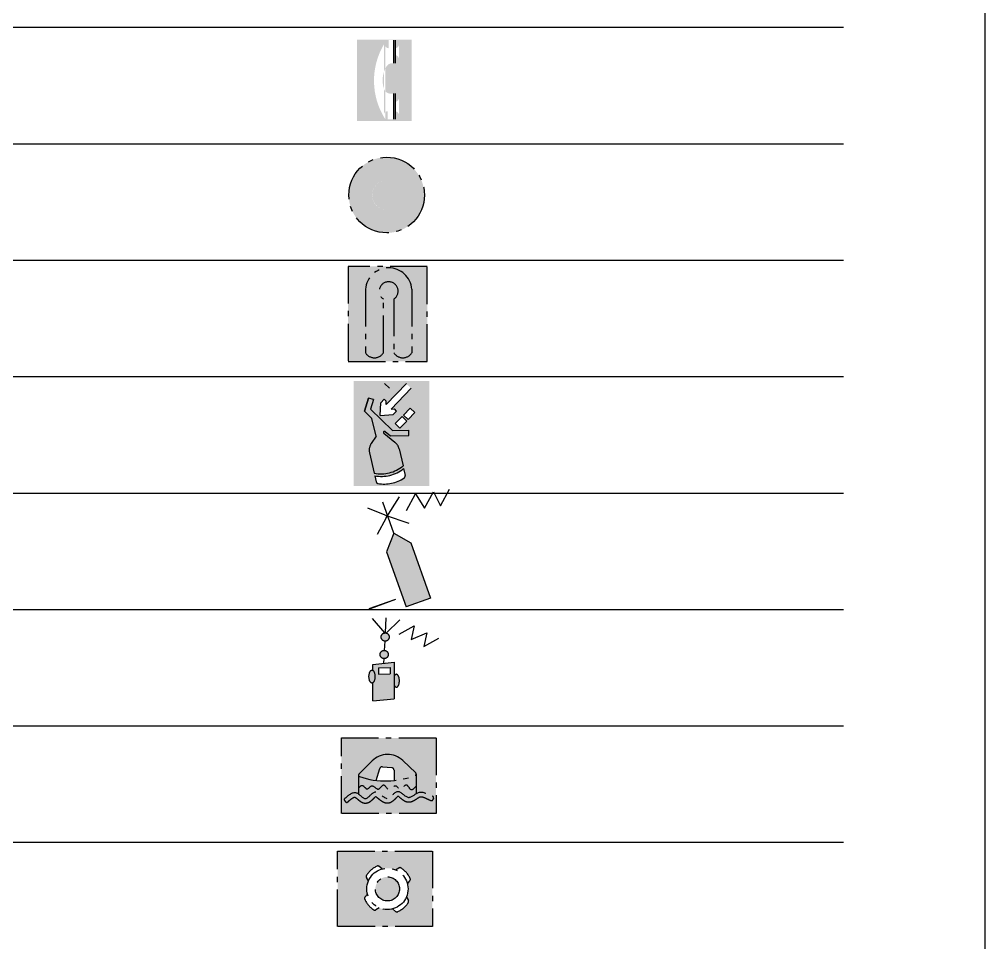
# Model space of a CAD drawing. Header units: metres. Extents: x -19 to 299, y -136 to 153.
# Drawn here: x 273.54 to 291.75, y 24.51 to 41.92 of the extents above; entities that cross this region are included whole.
import ezdxf

# ---------------------------------------------------------------- set-up
doc = ezdxf.new("R2010")
doc.units = ezdxf.units.M
doc.header["$LTSCALE"] = 0.2
doc.linetypes.add('DASHDOT', pattern=[3.556, 2.54, -0.508, 0, -0.508])
for name, color, linetype in [('BLOCKS', 7, 'Continuous'), ('BORDER', 109, 'Continuous'), ('dotted', 140, 'DASHDOT'), ('HATCH', 1, 'Continuous'), ('INER2', 151, 'Continuous'), ('out line', 230, 'Continuous'), ('SYMBOL', 31, 'Continuous'), ('VENT', 210, 'Continuous')]:
    doc.layers.add(name, color=color, linetype=linetype)

# ---------------------------------------------------------------- blocks, each defined once
blk = doc.blocks.new('BLUE MAR SHEET 1-200')
at = {"layer": 'INER2'}
blk.add_lwpolyline([(151.84593195373873, 0.003543392564097303), (-0.0028258332577024703, 0.003543392564097303), (-0.0028258332577024703, 207.69788307941508), (151.84593195373873, 207.69788307941508), (151.84593195373873, 0.003543392564097303)], dxfattribs=at)
blk = doc.blocks.new('GA')
at = {"layer": 'dotted'}
blk.add_hatch(color=51, dxfattribs=at).paths.add_polyline_path([(-2247.6790578113328, -988.6918878887591, 1), (-2247.2812296520456, -988.6918878887591, 1)])
at = {"layer": 'SYMBOL'}
h = blk.add_hatch(color=10, dxfattribs=at)
edge = h.paths.add_edge_path()
edge.add_arc((-2247.4815564165838, -988.6918878887591), 0.19891407964369, 0, 360.0000000000002)
edge = h.paths.add_edge_path()
edge.add_arc((-2247.4815564165838, -988.6918878887591), 0.51717660707359, 0, 360.0000000000002)
at = {"layer": 'dotted', "color": 6}
blk.add_circle((-2247.4797952145136, -988.6908113319879), 0.51717660707359, dxfattribs=at)
blk = doc.blocks.new('FPR-GENERAL BUTTON ALARM')
at = {"layer": 'dotted', "color": 51, "xscale": 0.45989954711139, "yscale": 0.45989954711139}
blk.add_blockref('GA', (1033.614939961154, 454.69845636477385), dxfattribs=at)
blk = doc.blocks.new('T')
at = {"layer": 'dotted'}
for points in [[(-2247.369176204716, -986.5744508112388), (-2247.3935715799644, -986.5744508112388), (-2247.3935715799644, -986.8902701311349), (-2247.369176204716, -986.8902701311349)], [(-2247.369176204716, -987.305706776869), (-2247.3935715799644, -987.305706776869), (-2247.3935715799644, -987.656770692615), (-2247.369176204716, -987.656770692615)]]:
    blk.add_hatch(color=51, dxfattribs=at).paths.add_polyline_path(points)
at = {"layer": 'SYMBOL'}
h = blk.add_hatch(color=10, dxfattribs=at)
edge = h.paths.add_edge_path()
edge.add_line((-2247.431180768434, -987.3057067768704), (-2247.3656209525466, -987.3057067768704))
edge.add_arc((-2247.3656209525466, -987.3608680641051), 0.05516128723458, 270, 360.0000000000002, ccw=False)
edge.add_line((-2247.310459665312, -987.3608680641051), (-2247.310459665312, -987.601609405382))
edge.add_arc((-2247.3656209525466, -987.601609405382), 0.05516128723458, 360.0000000000002, 449.99999999999983, ccw=False)
edge.add_line((-2247.3656209525466, -987.6567706926166), (-2247.4671460198565, -987.6567706926166))
edge.add_arc((-2247.467146019856, -987.601609405382), 0.05516128723458, 90.00000000000023, 149.0281134409555, ccw=False)
edge.add_arc((-2246.6789856017244, -987.12856104377), 0.97438465352419, 149.02811344101684, 212.8740431365446, ccw=False)
edge.add_arc((-2247.451009919426, -986.6296120984749), 0.05516128723458, 212.87404313671877, 270, ccw=False)
edge.add_line((-2247.451009919426, -986.5744508112401), (-2247.3656209525466, -986.5744508112401))
edge.add_arc((-2247.3656209525466, -986.6296120984749), 0.05516128723458, 270, 360.0000000000002, ccw=False)
edge.add_line((-2247.310459665312, -986.6296120984749), (-2247.310459665312, -986.8351088439017))
edge.add_arc((-2247.3656209525466, -986.8351088439017), 0.05516128723458, 360.0000000000002, 449.99999999999983, ccw=False)
edge.add_line((-2247.3656209525466, -986.8902701311364), (-2247.406148895677, -986.8902701311364))
edge.add_arc((-2247.406148895677, -986.9790676498676), 0.08879751873122, 90.0000000000002, 148.69199570574216)
edge.add_arc((-2247.1670856061673, -987.1244661557666), 0.36860456279698, 148.69199570574503, 199.29193943857996)
edge.add_arc((-2247.431180768434, -987.2169092581394), 0.08879751873122, 199.29193943858857, 270)
h.paths.add_polyline_path([(-2247.139489480657, -987.6797811293874), (-2247.139489480657, -986.5658622833829), (-2247.8874064201177, -986.5658622833829), (-2247.8874064201177, -987.6797811293874)])
at = {"layer": 'dotted', "color": 6}
for p, q in [((-2247.3882551257248, -986.5733742544676), (-2247.3882551257248, -986.8891935743636)), ((-2247.3638597504764, -986.5733742544676), (-2247.3638597504764, -986.8891935743636)), ((-2247.3882551257248, -987.3046302200978), (-2247.3882551257248, -987.6556941358438)), ((-2247.3638597504764, -987.3046302200978), (-2247.3638597504764, -987.6556941358438))]:
    blk.add_line(p, q, dxfattribs=at)
blk = doc.blocks.new('FPR-EMERGENCY TELEPHONE')
at = {"layer": 'dotted', "color": 51, "xscale": 0.45989954711139, "yscale": 0.45989954711139}
blk.add_blockref('T', (1033.5684535222122, 453.97377477740883), dxfattribs=at)
blk = doc.blocks.new('RT')
at = {"layer": 'INER2'}
h = blk.add_hatch(color=80, dxfattribs=at)
h.paths.add_polyline_path([(-2247.253339815348, -991.7008389592204), (-2247.160417668152, -991.6039758243346), (-2247.0967272435764, -991.6650749309695), (-2247.1896493907725, -991.7619380658552)])
h.paths.add_polyline_path([(-2247.2716504428913, -991.7199261718943), (-2247.2079600183165, -991.7810252785287), (-2247.300882165512, -991.8778884134146), (-2247.364572590088, -991.8167893067796)])
h.paths.add_polyline_path([(-2247.250807952955, -992.4300259581926), (-2247.2246271088097, -992.5448477081285, -0.2251916368623), (-2247.6220573805667, -992.6296459996896), (-2247.645173168972, -992.528266714089, 0.22521699146813)])
h.paths.add_polyline_path([(-2247.9319213681406, -992.6671796897961), (-2246.894993671565, -992.6671796897961), (-2246.894993671565, -991.2348644758531), (-2247.9319213681406, -991.2348644758531)])
h.paths.add_polyline_path([(-2247.393257658436, -991.6939820363588), (-2247.568579771897, -991.7064755071009), (-2247.5633752379536, -991.5307858855922), (-2247.5168610495443, -991.4822989506476), (-2247.4866109556456, -991.5113182847957), (-2247.4879491534098, -991.5564918702034), (-2247.2125211322236, -991.2693824740852), (-2247.1466446339127, -991.3325787115398), (-2247.4220726550984, -991.6196881076576), (-2247.3769935639248, -991.6164757672657), (-2247.346743470027, -991.6454951014142)])
at = {"layer": 'dotted', "color": 6}
for p, q in [((-2247.4435318997575, -991.3315021547684), (-2247.509408398068, -991.2683059173138)), ((-2247.2107599301535, -991.2683059173138), (-2247.4861879513396, -991.555415313432)), ((-2247.1448834318426, -991.3315021547684), (-2247.4203114530283, -991.6186115508862)), ((-2247.730055671948, -991.4667412680802), (-2247.7837688333334, -991.6466358830737)), ((-2247.7837688333334, -991.6466358830737), (-2247.7300556719474, -991.4667412680803)), ((-2247.6604328989806, -991.4875293235796), (-2247.7300556719474, -991.4667412680803)), ((-2247.6604328989806, -991.4875293235796), (-2247.6994894758755, -991.6183365164957)), ((-2247.5616140358834, -991.5297093288208), (-2247.515099847474, -991.4812223938762)), ((-2247.515099847474, -991.4812223938762), (-2247.4848497535754, -991.5102417280243)), ((-2247.4861879513396, -991.555415313432), (-2247.4848497535754, -991.5102417280245)), ((-2247.7837688333334, -991.6466358830737), (-2247.683948651057, -991.7433106964633)), ((-2247.6994894758755, -991.6183365164957), (-2247.3985545565743, -991.9097888711469)), ((-2247.566818569827, -991.7053989503295), (-2247.5616140358834, -991.5297093288208)), ((-2247.4203114530283, -991.6186115508862), (-2247.3752323618546, -991.6153992104943)), ((-2247.391496456366, -991.6929054795874), (-2247.3449822679568, -991.6444185446428)), ((-2247.3449822679568, -991.6444185446428), (-2247.3752323618546, -991.6153992104943)), ((-2247.251578613278, -991.6997624024491), (-2247.158656466082, -991.6028992675633)), ((-2247.158656466082, -991.6028992675633), (-2247.0949660415063, -991.6639983741982)), ((-2247.6214641094016, -991.9867349331722), (-2247.683948651057, -991.7433106964633)), ((-2247.566818569827, -991.7053989503295), (-2247.391496456366, -991.6929054795874)), ((-2247.3628113880177, -991.8157127500083), (-2247.2698892408216, -991.7188496151225)), ((-2247.2061988162463, -991.7799487217574), (-2247.299120963442, -991.8768118566433)), ((-2247.2698892408216, -991.7188496151225), (-2247.2061988162463, -991.7799487217574)), ((-2247.1878881887023, -991.760861509084), (-2247.251578613278, -991.6997624024491)), ((-2247.0949660415063, -991.6639983741982), (-2247.1878881887023, -991.760861509084)), ((-2247.3985545565743, -991.9097888711469), (-2247.1780328187438, -991.9051978438791)), ((-2247.299120963442, -991.8768118566433), (-2247.3628113880177, -991.8157127500083)), ((-2247.176520443058, -991.977842089948), (-2247.1780328187438, -991.9051978438791)), ((-2247.6214641094016, -991.9867349331722), (-2247.69034712842, -992.0869106539075)), ((-2247.520008308281, -991.9479485404443), (-2247.3682060591236, -992.0675968016536)), ((-2247.501569785921, -991.9245548936241), (-2247.4273372986895, -991.9830638292414)), ((-2247.4273372986895, -991.9830638292414), (-2247.176520443058, -991.977842089948)), ((-2247.310697593176, -992.1585663091977), (-2247.2568843641125, -992.3945758548249)), ((-2247.7147398075535, -992.2143664974897), (-2247.65124958013, -992.492816610721)), ((-2247.2490467508846, -992.4289494014213), (-2247.227407967077, -992.523850964163)), ((-2247.643411966902, -992.5271901573177), (-2247.624698040089, -992.60926412762))]:
    blk.add_line(p, q, dxfattribs=at)
for centre, radius, start, end in [((-2247.510789047101, -991.9362517170342), 0.01489330234003, 51.755350156740214, 231.7553501559637), ((-2247.55722200781, -992.1784504017375), 0.16156058668518, 145.48673474805082, 192.84458731481772), ((-2247.4682153929193, -992.1944824049498), 0.16156058668518, 12.844587314788118, 51.7553501564331), ((-2247.557586825977, -992.0281392762372), 0.47402292845232, 258.7093902850555, 309.372732658121), ((-2247.5497492127492, -992.0625128228338), 0.47402292845232, 258.60386643644154, 309.3727326770286), ((-2247.51094721907, -992.1673313896629), 0.47402292845232, 259.1387518344358, 304.87115551599703), ((-2247.257690724223, -992.530755824484), 0.03105998191238, 304.87115551599703, 12.844587314869479), ((-2247.5944152829434, -992.6023592672991), 0.03105998191238, 192.84458731479538, 259.1387518344358)]:
    blk.add_arc(centre, radius, start, end, dxfattribs=at)
blk = doc.blocks.new('FPR-RADAR TRANSPONDER')
at = {"layer": 'dotted', "color": 1, "xscale": 0.45989954711139, "yscale": 0.45989954711139}
blk.add_blockref('RT', (1033.5963472447784, 456.19957169706686), dxfattribs=at)
blk = doc.blocks.new('LBOO')
at = {"layer": 'INER2'}
h = blk.add_hatch(color=80, dxfattribs=at)
h.paths.add_polyline_path([(-2246.855349852991, -998.6906814602826), (-2246.855349852991, -997.6587156420708), (-2248.1515094737106, -997.6587156420708), (-2248.1515094737106, -998.6906814602826)])
h.paths.add_polyline_path([(-2247.7804159638235, -998.3167408699222, -0.28482675644721), (-2247.7765949318255, -998.286558451049), (-2247.7427300406634, -998.2447565291741, -0.06296458953952), (-2247.7516017477947, -998.1745858589451, -0.10177532091623), (-2247.7287149308045, -998.06331256502), (-2247.755758685216, -998.0168059324479, -0.28482675644523), (-2247.7548993409323, -997.9863947466446, -0.14055443108346), (-2247.6118138320094, -997.8638287161542, -0.28482675644791), (-2247.581631413136, -997.8676497481524), (-2247.5398294912616, -997.901514639314, -0.16580241232336), (-2247.358385527107, -997.9155297491728), (-2247.311878894535, -997.8884859947619, -0.28482675644693), (-2247.2814677087317, -997.8893453390455, -0.14055443108289), (-2247.158901678242, -998.0324308479677, -0.28482675644372), (-2247.16272271024, -998.0626132668407), (-2247.196587601401, -998.1044151887162, -0.06296458953944), (-2247.18771589427, -998.1745858589451, -0.10177532091629), (-2247.21060271126, -998.2858591528701), (-2247.1835589568495, -998.3323657854422, -0.28482675645007), (-2247.1844183011326, -998.362776971246, -0.14055443108297), (-2247.327503810055, -998.4853430017359, -0.28482675644459), (-2247.3576862289283, -998.481521969738), (-2247.399488150804, -998.4476570785764, -0.16580241232313), (-2247.5809321149577, -998.4336419687171), (-2247.6274387475296, -998.4606857231281, -0.28482675644808), (-2247.6578499333327, -998.4598263788447, -0.14055443108345)])
h.paths.add_polyline_path([(-2247.63481787002, -998.1745858589451, -1), (-2247.3044997720444, -998.1745858589451, -1)])
at = {"layer": 'dotted', "color": 6}
for p, q in [((-2247.5398294912616, -997.901514639314), (-2247.581631413136, -997.8676497481522)), ((-2247.3583855271077, -997.915529749173), (-2247.3118788945353, -997.8884859947619)), ((-2247.7287149308045, -998.06331256502), (-2247.7557586852154, -998.0168059324477)), ((-2247.196587601401, -998.1044151887162), (-2247.16272271024, -998.062613266841)), ((-2247.7427300406634, -998.2447565291741), (-2247.7765949318255, -998.2865584510491)), ((-2247.21060271126, -998.2858591528702), (-2247.183558956849, -998.3323657854424)), ((-2247.5809321149577, -998.4336419687172), (-2247.6274387475296, -998.4606857231282)), ((-2247.399488150804, -998.4476570785763), (-2247.3576862289283, -998.481521969738))]:
    blk.add_line(p, q, dxfattribs=at)
blk.add_lwpolyline([(-2248.1515094737106, -997.6587156420708), (-2246.855349852991, -997.6587156420708), (-2246.855349852991, -998.6906814602826), (-2248.1515094737106, -998.6906814602826)], close=True, dxfattribs=at)
for radius in [0.28194292676222, 0.16515904898783]:
    blk.add_circle((-2247.469658821032, -998.1745858589451), radius, dxfattribs=at)
for centre, radius, start, end in [((-2247.730801788401, -998.0022934177593), 0.02886970351768, 146.58465271511545, 210.1781369884373), ((-2247.469658821032, -998.1745858589451), 0.34172803359048, 114.58159701534112, 146.58465271511545), ((-2247.599804360684, -997.8900819517584), 0.02886970351768, 50.988112741960805, 114.58159701534112), ((-2247.2973663798466, -997.9134428915766), 0.02886970351768, 56.58465271514332, 120.17813698839987), ((-2247.469658821032, -998.1745858589451), 0.34172803359048, 24.581597015372427, 56.58465271514332), ((-2247.185154913846, -998.0444403192931), 0.02886970351768, 320.98811274199176, 24.581597015358675), ((-2247.7541627282194, -998.3047313985969), 0.02886970351768, 140.98811274199196, 204.58159701535848), ((-2247.469658821032, -998.1745858589451), 0.34172803359048, 204.58159701537227, 236.58465271514316), ((-2247.469658821032, -998.1745858589451), 0.34172803359048, 294.5815970153415, 326.5846527151153), ((-2247.2085158536643, -998.3468783001309), 0.02886970351768, 326.5846527151153, 30.178136988436908), ((-2247.641951262218, -998.4357288263136), 0.02886970351768, 236.58465271514316, 300.1781369884003), ((-2247.3395132813803, -998.4590897661318), 0.02886970351768, 230.9881127419606, 294.5815970153415)]:
    blk.add_arc(centre, radius, start, end, dxfattribs=at)
blk = doc.blocks.new('FPR-LIFE BUOYS')
at = {"layer": 'dotted', "color": 1, "xscale": 0.45989954711139, "yscale": 0.45989954711139}
blk.add_blockref('LBOO', (1033.6258094334707, 459.0600918017344), dxfattribs=at)
blk = doc.blocks.new('LJ')
at = {"layer": 'dotted'}
blk.add_hatch(color=51, dxfattribs=at).paths.add_polyline_path([(-2247.773030828383, -989.9803595086174), (-2247.773030828383, -990.8477617856424, 0.55707684711611), (-2247.526595430245, -990.8477617856423), (-2247.526595430245, -990.1147350645149, -3.32216852487767), (-2247.383562662109, -990.1147350645149), (-2247.383562662109, -990.8477617856425, 0.5570768471147), (-2247.1371272639713, -990.8477617856424), (-2247.1371272639713, -989.9803595086174, 0.92057036319482)])
at = {"layer": 'out line'}
h = blk.add_hatch(color=80, dxfattribs=at)
h.paths.add_polyline_path([(-2248.0067055316404, -990.9656272401186), (-2246.926420331418, -990.9656272401186), (-2246.926420331418, -989.6672839523537), (-2248.0067055316404, -989.6672839523537)])
h.paths.add_polyline_path([(-2247.1371272639713, -989.9803595086156), (-2247.1371272639713, -990.8477617856428, -0.55707684711471), (-2247.383562662109, -990.8477617856431), (-2247.383562662109, -990.114735064515, 3.3221685248738), (-2247.526595430245, -990.114735064515), (-2247.526595430245, -990.8477617856425, -0.55707684711616), (-2247.773030828383, -990.8477617856428), (-2247.773030828383, -989.9803595086197, -0.92057036319669)])
at = {"layer": 'dotted', "color": 6}
for p, q in [((-2246.9246591293477, -989.6662073955823), (-2248.00494432957, -989.6662073955823)), ((-2248.00494432957, -989.6662073955823), (-2248.00494432957, -990.9645506833472)), ((-2246.9246591293477, -990.9645506833472), (-2246.9246591293477, -989.6662073955823)), ((-2247.771269626313, -989.9792829518461), (-2247.771269626313, -990.8466852288714)), ((-2247.135366061901, -989.9792829518462), (-2247.135366061901, -990.8466852288714)), ((-2247.5248342281748, -990.8466852288714), (-2247.5248342281748, -990.1136585077436)), ((-2247.381801460039, -990.1136585077436), (-2247.381801460039, -990.8466852288714)), ((-2248.00494432957, -990.9645506833472), (-2246.9246591293477, -990.9645506833472))]:
    blk.add_line(p, q, dxfattribs=at)
for centre, radius, start, end in [((-2247.453317844107, -990.0056272770282), 0.31904131280642, 4.736500151010394, 175.26349984898943), ((-2247.453317844107, -990.0056272770282), 0.12955824944799, 303.50445198960375, 236.4955480103963), ((-2247.648051927244, -990.7704130031625), 0.14491395301503, 211.7576655662388, 328.2423344337807), ((-2247.25858376097, -990.7704130031625), 0.14491395301503, 211.7576655662388, 328.2423344337807)]:
    blk.add_arc(centre, radius, start, end, dxfattribs=at)
blk = doc.blocks.new('FPR-LIFE JAKET')
at = {"layer": 'dotted', "color": 51, "xscale": 0.45989954711139, "yscale": 0.45989954711139}
blk.add_blockref('LJ', (1033.6084494521851, 455.4458418716804), dxfattribs=at)
blk = doc.blocks.new('LRAFT')
at = {"layer": 'INER2'}
h = blk.add_hatch(color=80, dxfattribs=at)
h.paths.add_polyline_path([(-2246.805062532679, -996.1125970481177), (-2248.101222153398, -996.1125970481177), (-2248.101222153398, -997.1445628663295), (-2246.805062532679, -997.1445628663295)])
h.paths.add_polyline_path([(-2247.3795421021737, -996.6946537208128), (-2247.3810799579633, -996.55350681826, 0.38271464345481), (-2247.4131141552693, -996.5185591364321), (-2247.5383570441772, -996.506266954629, 0.35777007205647), (-2247.5758026921394, -996.5313024052294), (-2247.624846359437, -996.6931028991763, 0.0560662862585)])
edge = h.paths.add_edge_path()
at = {"layer": 'dotted', "color": 6}
for p, q in [((-2247.6789932114884, -996.4254885912275), (-2247.8605796072925, -996.6069497057616)), ((-2247.623085157367, -996.6920263424049), (-2247.5740414900692, -996.530225848458)), ((-2247.536595842107, -996.5051903978575), (-2247.411352953199, -996.5174825796609)), ((-2247.2614310288754, -996.4202263017992), (-2247.082588736082, -996.5901560302835)), ((-2247.8657878645868, -996.6250553237489), (-2247.8657878645868, -996.8771617697389)), ((-2247.379318755893, -996.5524302614887), (-2247.3777809001035, -996.6935771640415)), ((-2247.076890667948, -996.6079471311034), (-2247.076890667948, -996.8730394492859)), ((-2246.8412287700926, -996.9329825724101), (-2246.8489865828724, -996.9557464275557)), ((-2248.0560939368384, -996.9660853067417), (-2248.0411311409052, -996.984863185183))]:
    blk.add_line(p, q, dxfattribs=at)
blk.add_lwpolyline([(-2248.0994609513277, -996.1115204913463), (-2246.803301330609, -996.1115204913463), (-2246.803301330609, -997.143486309558), (-2248.0994609513277, -997.143486309558)], close=True, dxfattribs=at)
for centre, radius, start, end in [((-2247.467511947988, -996.6371158619942), 0.29918293157179, 46.46382501364073, 134.98022824138135), ((-2247.540063807565, -996.5405248909124), 0.03550426993827, 84.39455844012036, 163.1373154259819), ((-2247.414820918657, -996.5528170727155), 0.03550426993827, 0.6242372894702046, 84.39455844012036), ((-2247.8468327764585, -996.6207060274467), 0.01944766680803, 134.98022824132178, 250.86572957186561), ((-2247.4935396403785, -995.6024265152702), 1.09727381462603, 250.86572957183412, 291.64465038367945), ((-2247.095984530519, -996.6042544144349), 0.01944766680803, 291.6446503837419, 46.46382501363042), ((-2247.6284020548815, -996.9377709636274), 0.01944766680803, 55.027480808898424, 131.7450035285383), ((-2247.323224651189, -996.9314552510402), 0.01944766680803, 52.318212511834226, 133.55061395143298), ((-2246.8596368250182, -996.9267091954777), 0.01944766680803, 341.1811357507733, 67.80029862757921), ((-2248.040884377206, -996.9539658579064), 0.01944766680803, 130.27218663566106, 218.5489238837895), ((-2248.025921581273, -996.9727437363476), 0.01944766680803, 218.54892388399807, 310.2185383804586), ((-2246.867394637798, -996.9494730506239), 0.01944766680803, 248.05503621604836, 341.1811357524091)]:
    blk.add_arc(centre, radius, start, end, dxfattribs=at)
blk.add_spline([(-2247.8657878645868, -996.7986365528994), (-2247.8108036077556, -996.7609394722086), (-2247.7473602649093, -996.8089174251916), (-2247.6839173437033, -996.7660800259873), (-2247.59303956599, -996.8106308646959), (-2247.5210234365923, -996.7540857141908), (-2247.449006885555, -996.8174848579793), (-2247.359843918135, -996.7643665864829), (-2247.286112556804, -996.8157714184747), (-2247.212381617112, -996.7523720394208), (-2247.1506535062003, -996.8157714184747), (-2247.076890667948, -996.7695071402618)], degree=3, dxfattribs=at)
for points, knots in [([(-2248.0534557278243, -996.9391276340265), (-2248.005677959147, -996.898648996781), (-2247.900705035123, -996.7962870600353), (-2247.7647790798887, -997.0123950133768), (-2247.6322477136832, -996.7591328980119), (-2247.4678737980703, -997.0318827734455), (-2247.332411939873, -996.7582172398355), (-2247.1868292834015, -996.9908092654115), (-2247.0338322112993, -996.7999836487978), (-2246.915745424687, -996.8828073503346), (-2246.8522887971376, -996.908703134538)], [0.14594001980279, 0.14594001980279, 0.14594001980279, 0.14594001980279, 1.55514642523911, 2.764061715859, 4.02932866650638, 5.57181082118784, 6.91353926680956, 8.25485147779161, 9.49018277951, 11.08626948100333, 11.08626948100333, 11.08626948100333, 11.08626948100333]), ([(-2248.013364129767, -996.9875937247631), (-2248.005619244099, -996.9810444923007), (-2247.998076797544, -996.9744684748675), (-2247.9783862680547, -996.9576011635636), (-2247.9664743053518, -996.9477089702852), (-2247.9449574867276, -996.9320972490657), (-2247.9352851613767, -996.9263885763098), (-2247.9223946920033, -996.920841613401), (-2247.918610447957, -996.9202079665895), (-2247.9160968072265, -996.9200816231705), (-2247.915968924382, -996.9201464917286), (-2247.915570009091, -996.9202531361608), (-2247.914934969142, -996.9204262136658), (-2247.9114068947697, -996.9222283649763), (-2247.908807550148, -996.9237716800598), (-2247.896956971096, -996.9319956724996), (-2247.884653624708, -996.9428675553023), (-2247.860024542534, -996.9638452625886), (-2247.8485733522425, -996.9734142487159), (-2247.82390378593, -996.988622463957), (-2247.811997655343, -996.994742741236), (-2247.78780575102, -997.0010636807882), (-2247.777246764342, -997.0025118518666), (-2247.7549039766277, -997.0015265535599), (-2247.7443069941446, -996.9990847563927), (-2247.7261495182083, -996.9925540155289), (-2247.718328718383, -996.9884906745035), (-2247.695668383653, -996.974604667841), (-2247.6839421074983, -996.9639850088026), (-2247.662856608203, -996.9440967235764), (-2247.6536430454403, -996.9346714117013), (-2247.6442002946474, -996.9258347839049), (-2247.642745896021, -996.9245058592184), (-2247.6413506343442, -996.923260759143)], [0.1405613337543, 0.1405613337543, 0.1405613337543, 0.1405613337543, 0.35585437449493, 0.35585437449493, 0.71170874898986, 0.71170874898986, 1.05839416866551, 1.05839416866551, 1.34561481770458, 1.34561481770458, 1.52877031574115, 1.52877031574115, 1.66258013620086, 1.66258013620086, 1.79638995666056, 1.79638995666056, 2.17016080224892, 2.17016080224892, 2.44151545088105, 2.44151545088105, 2.63404609292384, 2.63404609292384, 2.75515576080634, 2.75515576080634, 2.87626542868884, 2.87626542868884, 2.99737509657135, 2.99737509657135, 3.27047410818112, 3.27047410818112, 3.54357311979089, 3.54357311979089, 3.59512336740825, 3.59512336740825, 3.59512336740825, 3.59512336740825]), ([(-2247.6172549735425, -996.9218350192908), (-2247.615454112889, -996.9230947086922), (-2247.6135568125555, -996.9244673911031), (-2247.6039024235606, -996.9317017252631), (-2247.595078916479, -996.9389488777597), (-2247.5735216104285, -996.9563870855084), (-2247.5604551605275, -996.9669034476777), (-2247.5329806673208, -996.9841194177877), (-2247.5194844851326, -996.9913241233209), (-2247.4930680084135, -996.9988151110076), (-2247.4822125594487, -997.000653189527), (-2247.4610012862213, -997.0005429565214), (-2247.450921686267, -996.9990487535891), (-2247.4332995204863, -996.9941309333514), (-2247.4254284669073, -996.9908015375785), (-2247.4013191787612, -996.9782848319038), (-2247.3886180438435, -996.9676873996777), (-2247.3661945276717, -996.9472689115323), (-2247.356558159852, -996.9372051287235), (-2247.3439173447423, -996.9244346439112), (-2247.34010463871, -996.920669096314), (-2247.3366239981, -996.917360243176)], [4.54048202814435, 4.54048202814435, 4.54048202814435, 4.54048202814435, 4.60395742138439, 4.60395742138439, 4.85165357138511, 4.85165357138511, 5.15724208466544, 5.15724208466544, 5.39167479741057, 5.39167479741057, 5.5277499588355, 5.5277499588355, 5.63903374087062, 5.63903374087062, 5.75031752290575, 5.75031752290575, 6.01855720937697, 6.01855720937697, 6.28679689584818, 6.28679689584818, 6.41221798209497, 6.41221798209497, 6.41221798209497, 6.41221798209497]), ([(-2247.311336768851, -996.9160640198422), (-2247.3091132310133, -996.9177814364573), (-2247.3067625059275, -996.9196456239681), (-2247.2961209752825, -996.9282858606604), (-2247.2868194263715, -996.9362544376406), (-2247.2653700758074, -996.9532155163854), (-2247.253155402897, -996.9623326255096), (-2247.2291570284647, -996.9752286038322), (-2247.2190794968024, -996.9796986026199), (-2247.1954281634266, -996.9861259790832), (-2247.181333226556, -996.9875903307411), (-2247.1561905448957, -996.9859136873179), (-2247.1447475436516, -996.9831848863003), (-2247.1151305107305, -996.973035765774), (-2247.0998511672697, -996.9638572055065), (-2247.072863838952, -996.9463975132824), (-2247.061147115392, -996.9378750129465), (-2247.0407907601493, -996.9243942477276), (-2247.03217172153, -996.9195825095128), (-2247.0237671465857, -996.9162082820411), (-2247.021784971344, -996.9156786282969), (-2247.0168163042395, -996.9147935330277), (-2247.0141182420707, -996.9145645187375), (-2247.0018739022084, -996.9147143723582), (-2246.988741067844, -996.917507994116), (-2246.9565719364978, -996.9295473669902), (-2246.9379106474985, -996.938530481618), (-2246.9041184510993, -996.9546301103661), (-2246.8899021777465, -996.9613714104514), (-2246.8746625381973, -996.9675116028958)], [7.44190990994422, 7.44190990994422, 7.44190990994422, 7.44190990994422, 7.51624030598229, 7.51624030598229, 7.7654425389882, 7.7654425389882, 8.02772521934673, 8.02772521934673, 8.18501407606917, 8.18501407606917, 8.347804337097, 8.347804337097, 8.51059459812483, 8.51059459812483, 8.8204270078968, 8.8204270078968, 9.13025941766878, 9.13025941766878, 9.44009182744075, 9.44009182744075, 9.60975019172717, 9.60975019172717, 9.77940855601359, 9.77940855601359, 10.27370955970409, 10.27370955970409, 10.7680105633946, 10.7680105633946, 11.09638205942483, 11.09638205942483, 11.09638205942483, 11.09638205942483])]:
    blk.add_open_spline(points, degree=3, knots=knots, dxfattribs=at)
blk = doc.blocks.new('FPR-INFLATABLE LIFE RAFT')
at = {"layer": 'dotted', "color": 1, "xscale": 0.45989954711139, "yscale": 0.45989954711139}
blk.add_blockref('LRAFT', (1033.6022773296163, 458.3487850066085), dxfattribs=at)
blk = doc.blocks.new('EPIRB 1')
at = {"layer": 'VENT'}
blk.add_hatch(color=3, dxfattribs=at).paths.add_polyline_path([(1721.9722640445552, -4156.741822698006), (1722.3077296353986, -4156.622591630312), (1722.0396581954437, -4155.8683524397065), (1721.803256824167, -4155.73476376246), (1721.7041926046004, -4155.987583507401)])
at = {"layer": 'SYMBOL'}
for p, q in [((1721.9768955998888, -4155.423418973127), (1722.1027755489913, -4155.196178696606)), ((1722.1027755489913, -4155.196178696606), (1722.2234956119783, -4155.394673349163)), ((1722.2234956119783, -4155.394673349163), (1722.3493755610807, -4155.167433072642)), ((1722.3493755610807, -4155.167433072642), (1722.4423572056412, -4155.358957273862)), ((1722.4423572056412, -4155.358957273862), (1722.5682371547437, -4155.131716997342)), ((1721.803256824167, -4155.73476376246), (1721.6527723849968, -4155.311364456596)), ((1721.7022157879628, -4155.525538072124), (1721.8814280378938, -4155.236728376153)), ((1721.6887686001182, -4155.487703396123), (1721.4477101370148, -4155.3908802469)), ((1721.7022157879628, -4155.525538072124), (1721.5763358388604, -4155.752778348645)), ((1721.6887686001182, -4155.487703396123), (1722.0100537397393, -4155.598626477898)), ((1721.803256824167, -4155.73476376246), (1721.7041926046004, -4155.987583507401)), ((1721.803256824167, -4155.73476376246), (1722.0396581954446, -4155.8683524397065)), ((1722.0396581954446, -4155.8683524397065), (1722.3077296353986, -4156.622591630312)), ((1721.7041926046004, -4155.987583507401), (1721.9722640445552, -4156.741822698006)), ((1722.3077296353986, -4156.622591630312), (1721.9722640445552, -4156.741822698006))]:
    blk.add_line(p, q, dxfattribs=at)
blk = doc.blocks.new('FPR-EPIRB')
at = {"layer": 'dotted', "color": 6}
for p, q in [((-0.08985811560023649, -0.3194495092729994), (-0.2505318245862327, -0.3765561049895041)), ((-0.08234185950641404, -0.31811147367079684), (-0.24301556849241024, -0.3752180693873015))]:
    blk.add_line(p, q, dxfattribs=at)
at = {"layer": 'VENT', "color": 1, "xscale": 0.45989954711139, "yscale": 0.45989954711139}
blk.add_blockref('EPIRB 1', (-791.950687201942, 1911.319750940239), dxfattribs=at)
blk = doc.blocks.new('H VHF')
at = {"layer": 'HATCH'}
h = blk.add_hatch(color=80, dxfattribs=at)
h.paths.add_polyline_path([(-2247.5698931908746, -994.9713145375248, 1), (-2247.4585049582306, -994.9713145375248, 1)])
h.paths.add_polyline_path([(-2247.556193353649, -994.7324041492914, 1), (-2247.4448051210047, -994.7324041492914, 1)])
h = blk.add_hatch(color=7, dxfattribs=at)
edge = h.paths.add_edge_path()
edge.add_ellipse((-2247.6811988806126, -995.2730075182868), major_axis=(2e-14, -0.0882569156375), ratio=0.46630028571318, start_angle=0, end_angle=360.0000000000002)
h = blk.add_hatch(color=80, dxfattribs=at)
edge = h.paths.add_edge_path()
edge.add_ellipse((-2247.34764758817, -995.3297837849731), major_axis=(2e-14, -0.0882569156375), ratio=0.46630028571318, start_angle=314.31177882024366, end_angle=585.6882211797354)
edge.add_line((-2247.377095458416, -995.268130821974), (-2247.377095458416, -995.3914367479725))
at = {"layer": 'INER2'}
h = blk.add_hatch(color=80, dxfattribs=at)
edge = h.paths.add_edge_path()
edge.add_line((-2247.377095458416, -995.0756054685406), (-2247.6684185569993, -995.1067742252508))
edge.add_line((-2247.6684185569993, -995.1067742252508), (-2247.6684185569993, -995.1891142005358))
edge.add_ellipse((-2247.6811988806126, -995.2730075182868), major_axis=(2e-14, -0.0882569156375), ratio=0.46630028571318, start_angle=198.09220200842557, end_angle=341.9077979915063, ccw=False)
edge.add_line((-2247.6684185569993, -995.3569008360381), (-2247.6684185569993, -995.6063529170882))
edge.add_line((-2247.6684185569993, -995.6063529170882), (-2247.377095458416, -995.5751841603781))
edge.add_line((-2247.377095458416, -995.5751841603781), (-2247.377095458416, -995.0756054685405))
h.paths.add_polyline_path([(-2247.5915314850345, -995.2419034857376), (-2247.5904760246153, -995.1550565901749), (-2247.432040492488, -995.1507286928447), (-2247.4330959529066, -995.2375755884074)])
at = {"layer": 'dotted', "color": 6}
for p, q in [((-2247.6790468570625, -994.4783605794913), (-2247.5085998518093, -994.6771974095134)), ((-2247.498061731898, -994.6767494128951), (-2247.4888099010764, -994.4711905170554)), ((-2247.2999862446145, -994.4954214059914), (-2247.487606466061, -994.6781422834996)), ((-2247.308458445233, -994.6913278152971), (-2247.105365177981, -994.5797731953298)), ((-2247.105365177981, -994.5797731953298), (-2247.1471027137363, -994.766605189598)), ((-2247.1471027137363, -994.766605189598), (-2246.929962170356, -994.6732777207937)), ((-2246.929962170356, -994.6732777207937), (-2246.9716997061105, -994.8601097150621)), ((-2247.508552940044, -994.9158734288461), (-2247.5027991879865, -994.7880354968003)), ((-2246.9716997061105, -994.8601097150621), (-2246.7686064388586, -994.7485550950947)), ((-2247.6680750691257, -995.1067742252509), (-2247.3767519705425, -995.0756054685407)), ((-2247.519375901241, -995.0908648510566), (-2247.516499025212, -995.0269458850337)), ((-2247.3767519705425, -995.0756054685407), (-2247.3767519705425, -995.5751841603783)), ((-2247.6680750691257, -995.1891142005359), (-2247.6680750691257, -995.1067742252509)), ((-2247.5901325367417, -995.155056590175), (-2247.591187997161, -995.2419034857378)), ((-2247.5901325367417, -995.155056590175), (-2247.4316970046143, -995.150728692845)), ((-2247.4316970046143, -995.150728692845), (-2247.4327524650334, -995.2375755884076)), ((-2247.591187997161, -995.2419034857378), (-2247.4327524650334, -995.2375755884076)), ((-2247.6680750691257, -995.6063529170884), (-2247.6680750691257, -995.3569008360384)), ((-2247.6680750691257, -995.6063529170884), (-2247.3767519705425, -995.5751841603783))]:
    blk.add_line(p, q, dxfattribs=at)
for centre in [(-2247.5001557494534, -994.7324041492916), (-2247.513855586679, -994.971314537525)]:
    blk.add_circle(centre, 0.05569411632204, dxfattribs=at)
blk.add_ellipse((-2247.680855392739, -995.2730075182872), major_axis=(2e-14, -0.0882569156375), ratio=0.46630028571318, dxfattribs=at)
blk.add_ellipse((-2247.3473041002962, -995.3297837849733), major_axis=(2e-14, -0.0882569156375), ratio=0.46630028571318, start_param=5.48577541821343, end_param=10.22218784973517, dxfattribs=at)
blk = doc.blocks.new('FPR-HAND HELP VHF GMDSS')
at = {"layer": 'dotted', "color": 1, "xscale": 0.45989954711139, "yscale": 0.45989954711139}
blk.add_blockref('H VHF', (1033.4972201333221, 457.61788047095524), dxfattribs=at)
blk = doc.blocks.new('_LEGRAW2')
at = {"layer": 'dotted', "color": 6, "linetype": 'Continuous'}
for p, q in [((-0.27828882867106586, -11.583937518378661), (12.443995737673504, -11.583937518378661)), ((-0.27828882867106586, -12.316276587480388), (12.443995737673504, -12.316276587482207)), ((-0.27828882867106586, -13.048120548619409), (12.443995737673504, -13.048120548619409)), ((-0.27828882867106586, -13.77996450975661), (12.443995737673504, -13.77996450975661)), ((-0.27828882867106586, -13.779964509752062), (12.443995737673504, -13.779964509753881)), ((-0.27828882867106586, -14.511808470893811), (12.443995737673504, -14.511808470893811)), ((-0.27828882867106586, -15.243652432028284), (12.443995737673504, -15.243652432028284)), ((-0.27828882867106586, -15.243652432028284), (12.443995737673504, -15.243652432028284)), ((-0.27828882867106586, -15.975496393167305), (12.443995737673504, -15.975496393167305)), ((-0.27828882867106586, -16.707340354304506), (12.443995737673504, -16.707340354304506))]:
    blk.add_line(p, q, dxfattribs=at)
at = {"layer": 'BLOCKS'}
for name, p in [('FPR-EMERGENCY TELEPHONE', (9.618771673083302, -11.913844762894769)), ('FPR-GENERAL BUTTON ALARM', (9.572285234141418, -12.63852635025978)), ('FPR-LIFE JAKET', (9.578775743110327, -13.38591185716632)), ('FPR-RADAR TRANSPONDER', (9.590877950517097, -14.139641682552792)), ('FPR-EPIRB', (9.710342359079732, -14.863566927459033)), ('FPR-HAND HELP VHF GMDSS', (9.690005061973352, -15.557950456441176)), ('FPR-INFLATABLE LIFE RAFT', (9.584947865679169, -16.288854992094457)), ('FPR-LIFE BUOYS', (9.561415761824719, -17.00016178722035))]:
    blk.add_blockref(name, p, dxfattribs=at)
blk = doc.blocks.new('FIRE PLAN LEGEND 2')
at = {"xscale": 3, "yscale": 3}
blk.add_blockref('_LEGRAW2', (0, 0), dxfattribs=at)

msp = doc.modelspace()

# ---------------------------------------------------------------- block references
at = {"layer": 'BLOCKS'}
msp.add_blockref('FIRE PLAN LEGEND 2', (251.754751, 76.522775), dxfattribs=at)
at = {"layer": 'BORDER'}
msp.add_blockref('BLUE MAR SHEET 1-200', (139.904751, -55.177225), dxfattribs=at)

doc.saveas('drawing.dxf')
